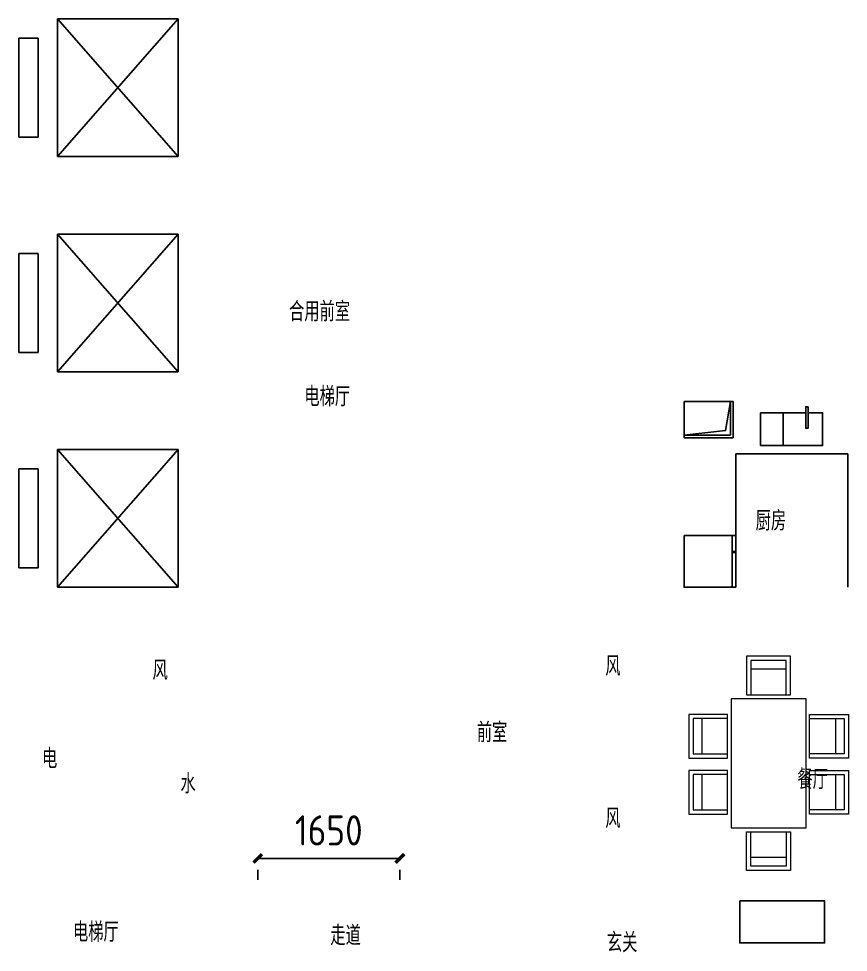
# Model space of a CAD drawing. Extents: x 72956 to 162056, y -6841 to 35159.
# Drawn here: x 93776 to 103407, y 15400 to 26238 of the extents above; entities that cross this region are included whole.
import ezdxf

# ---------------------------------------------------------------- set-up
doc = ezdxf.new("R2010")
doc.units = 0
doc.header["$LTSCALE"] = 1000
doc.header["$MEASUREMENT"] = 0
doc.layers.get('0').update_dxf_attribs({"linetype": 'CONTINUOUS'})
doc.layers.get('Defpoints').update_dxf_attribs({"linetype": 'CONTINUOUS'})
for name, color, linetype in [('-厨卫', 154, 'CONTINUOUS'), ('-文字', 7, 'CONTINUOUS'), ('-管井', 228, 'CONTINUOUS'), ('PUB_DIM', 3, 'CONTINUOUS'), ('STAIR', 43, 'CONTINUOUS')]:
    doc.layers.add(name, color=color, linetype=linetype)
doc.layers.add('-家具', color=44, linetype='CONTINUOUS', lineweight=9)
doc.layers.add('管井风井', color=2, linetype='CONTINUOUS', lineweight=15)
doc.styles.get("Standard").update_dxf_attribs({"font": 'GBENOR', "bigfont": 'GBCBIG'})
doc.styles.add('样式 1', font='SIMHEI.TTF', dxfattribs={"width": 0.65, "height": 500})
doc.dimstyles.get("Standard").update_dxf_attribs({"dimscale": 100, "dimtxt": 3.5, "dimasz": 1, "dimexe": 2.5, "dimexo": 3, "dimgap": 1.5, "dimtad": 1, "dimdec": 0, "dimzin": 0, "dimdsep": 46, "dimtxsty": 'Standard', "dimblk": 'ARCHTICK', "dimcen": 0.09, "dimadec": 0, "dimazin": 0, "dimtfac": 1, "dimtdec": 0, "dimtix": 1, "dimtmove": 2, "dimatfit": 3, "dimfxl": 0, "dimtolj": 1, "dimtzin": 0, "dimarcsym": 0})

# ---------------------------------------------------------------- blocks, each defined once
blk = doc.blocks.new('A$C11250226')
at = {"layer": '-管井'}
for p, q in [((570, 420), (0, 420)), ((0, 420), (0, 0)), ((570, 390), (30, 390)), ((30, 390), (30, 0)), ((570, 0), (570, 420)), ((0, 0), (570, 0))]:
    blk.add_line(p, q, dxfattribs=at)
blk.add_lwpolyline([(30, 0), (89, 337), (570, 390)], dxfattribs=at)
blk = doc.blocks.new('A$C7EBA6A91')
at = {"layer": '-厨卫'}
for p, q in [((0, 380), (0, 0)), ((263, 380), (263, 0))]:
    blk.add_line(p, q, dxfattribs=at)
blk.add_lwpolyline([(551, 450), (525, 450), (525, 200), (551, 200)], close=True, dxfattribs=at)
for points in [[(0, 380), (525, 380)], [(551, 380), (720, 380), (720, 0), (0, 0)]]:
    blk.add_lwpolyline(points, dxfattribs=at)
blk = doc.blocks.new('bx')
at = {"layer": '-厨卫'}
for points in [[(224444, 72662), (224400, 72662), (224400, 72476), (224444, 72476)], [(224444, 72465), (224400, 72465), (224400, 72061), (224444, 72061)]]:
    blk.add_lwpolyline(points, dxfattribs=at)
blk.add_lwpolyline([(225000, 72662), (225000, 72061), (224444, 72061), (224444, 72662)], close=True, dxfattribs=at)
blk = doc.blocks.new('_ArchTick')
at = {"color": 0, "linetype": 'ByBlock', "const_width": 0.4}
blk.add_lwpolyline([(-0.5, -0.5), (0.5, 0.5)], dxfattribs=at)
blk = doc.blocks.new('*D90')
at = {"layer": '-厨卫', "color": 0, "lineweight": -2}
for p, q in [((96551, 16491), (98201, 16491)), ((96551, 16360), (96551, 16241)), ((98201, 16360), (98201, 16241))]:
    blk.add_line(p, q, dxfattribs=at)
at = {"layer": 'Defpoints', "color": 0}
for p in [(96551, 16660), (98201, 16660), (98201, 16491)]:
    blk.add_point(p, dxfattribs=at)
at = {"layer": '-厨卫', "color": 0, "lineweight": -2, "xscale": 100, "yscale": 100, "zscale": 100, "rotation": 180}
blk.add_blockref('_ArchTick', (96551, 16491), dxfattribs=at)
at = {"layer": '-厨卫', "color": 0, "lineweight": -2, "xscale": 100, "yscale": 100, "zscale": 100}
blk.add_blockref('_ArchTick', (98201, 16491), dxfattribs=at)
at = {"layer": '-厨卫', "color": 0, "insert": (97376, 16816), "char_height": 350, "attachment_point": 5}
blk.add_mtext('\\A1;1650', dxfattribs=at)
blk = doc.blocks.new('1i')
at = {"layer": '-家具'}
for p, q in [((168592, 42971), (168592, 42521)), ((169102, 42971), (168592, 42971)), ((168642, 42921), (168642, 42521)), ((169052, 42921), (168642, 42921)), ((169052, 42521), (169052, 42921)), ((169102, 42521), (169102, 42971)), ((169052, 42821), (168642, 42821)), ((168592, 42521), (169102, 42521)), ((168371, 42295), (167921, 42295)), ((167921, 42295), (167921, 41785)), ((168371, 41785), (168371, 42295)), ((169324, 42295), (169774, 42295)), ((169324, 41785), (169324, 42295)), ((169774, 42295), (169774, 41785)), ((168371, 42245), (167971, 42245)), ((167971, 42245), (167971, 41835)), ((168071, 42245), (168071, 41835)), ((169324, 42245), (169724, 42245)), ((169624, 42245), (169624, 41835)), ((169724, 42245), (169724, 41835)), ((167971, 41835), (168371, 41835)), ((169724, 41835), (169324, 41835)), ((167921, 41785), (168371, 41785)), ((169774, 41785), (169324, 41785)), ((168371, 41645), (167921, 41645)), ((167921, 41645), (167921, 41135)), ((168371, 41135), (168371, 41645)), ((169324, 41645), (169774, 41645)), ((169324, 41135), (169324, 41645)), ((169774, 41645), (169774, 41135)), ((168371, 41595), (167971, 41595)), ((167971, 41595), (167971, 41185)), ((168071, 41595), (168071, 41185)), ((169324, 41595), (169724, 41595)), ((169624, 41595), (169624, 41185)), ((169724, 41595), (169724, 41185)), ((167971, 41185), (168371, 41185)), ((169724, 41185), (169324, 41185)), ((167921, 41135), (168371, 41135)), ((169774, 41135), (169324, 41135)), ((168592, 40482), (168592, 40932)), ((168592, 40932), (169102, 40932)), ((168642, 40532), (168642, 40932)), ((169052, 40932), (169052, 40532)), ((169102, 40932), (169102, 40482)), ((169052, 40632), (168642, 40632)), ((169102, 40482), (168592, 40482)), ((169052, 40532), (168642, 40532))]:
    blk.add_line(p, q, dxfattribs=at)
blk.add_lwpolyline([(169282, 42477), (168412, 42477), (168412, 40977), (169282, 40977)], close=True, dxfattribs=at)
blk = doc.blocks.new('A-6家具3')
at = {"layer": '-家具'}
blk.add_blockref('1i', (-66366, -516), dxfattribs=at)

msp = doc.modelspace()

# ---------------------------------------------------------------- linework, layer by layer
at = {"layer": '-厨卫'}
for p, q in [((102100.748, 19638.456), (102100.748, 21188.456)), ((102100.748, 21188.456), (103400.748, 21188.456)), ((103400.748, 21188.456), (103400.748, 19638.456))]:
    msp.add_line(p, q, dxfattribs=at)
at = {"layer": '-文字'}
msp.add_lwpolyline([(102147.413, 15997.063), (103131.905, 15997.063), (103131.905, 15508.983), (102147.413, 15508.983)], close=True, dxfattribs=at)
at = {"layer": 'PUB_DIM'}
for points in [[(100550.748, 25258.488, 0, 0, 0), (100550.748, 23738.488, 80, 0, 0), (100550.748, 23438.488, 0, 0, 0)], [(99150.629, 25158.456, 0, 0, 0), (99150.629, 23638.456, 80, 0, 0), (99150.629, 23338.456, 0, 0, 0)], [(100550.748, 20838.488, 0, 0, 0), (100550.748, 22358.488, 80, 0, 0), (100550.748, 22658.488, 0, 0, 0)], [(99150.629, 20738.456, 0, 0, 0), (99150.629, 22258.456, 80, 0, 0), (99150.629, 22558.456, 0, 0, 0)]]:
    msp.add_lwpolyline(points, format="xyseb", dxfattribs=at)
at = {"layer": 'STAIR'}
for p, q in [((94225.748, 26238.456), (95625.748, 26238.456)), ((94225.748, 24638.456), (94225.748, 26238.456)), ((94225.748, 26238.456), (95625.748, 24638.456)), ((95625.748, 26238.456), (94225.748, 24638.456)), ((95625.748, 26238.456), (95625.748, 24638.456)), ((93775.748, 26013.456), (94000.748, 26013.456)), ((93775.748, 24863.456), (93775.748, 26013.456)), ((94000.748, 26013.456), (94000.748, 24863.456)), ((94000.748, 24863.456), (93775.748, 24863.456)), ((95625.748, 24638.456), (94225.748, 24638.456)), ((94225.748, 23738.456), (95625.748, 23738.456)), ((94225.748, 22138.456), (94225.748, 23738.456)), ((94225.748, 23738.456), (95625.748, 22138.456)), ((95625.748, 23738.456), (94225.748, 22138.456)), ((95625.748, 23738.456), (95625.748, 22138.456)), ((93775.748, 23513.456), (94000.748, 23513.456)), ((93775.748, 22363.456), (93775.748, 23513.456)), ((94000.748, 23513.456), (94000.748, 22363.456)), ((94000.748, 22363.456), (93775.748, 22363.456)), ((95625.748, 22138.456), (94225.748, 22138.456)), ((94225.748, 21238.456), (95625.748, 21238.456)), ((94225.748, 19638.456), (94225.748, 21238.456)), ((94225.748, 21238.456), (95625.748, 19638.456)), ((95625.748, 21238.456), (94225.748, 19638.456)), ((95625.748, 21238.456), (95625.748, 19638.456)), ((93775.748, 21013.456), (94000.748, 21013.456)), ((93775.748, 19863.456), (93775.748, 21013.456)), ((94000.748, 21013.456), (94000.748, 19863.456)), ((94000.748, 19863.456), (93775.748, 19863.456)), ((95625.748, 19638.456), (94225.748, 19638.456))]:
    msp.add_line(p, q, dxfattribs=at)

# ---------------------------------------------------------------- block references
at = {"layer": '-厨卫'}
for name, p in [('A$C7EBA6A91', (102388.323, 21283.594)), ('A-6家具3', (0, -23616.019))]:
    msp.add_blockref(name, p, dxfattribs=at)
at = {"layer": '-厨卫', "xscale": -1}
msp.add_blockref('bx', (326501.043, -52422.185), dxfattribs=at)
at = {"layer": '管井风井', "rotation": 180}
msp.add_blockref('A$C11250226', (102070.749, 21794.532), dxfattribs=at)

# ---------------------------------------------------------------- texts
at = {"layer": '-文字', "char_height": 200, "width": 1860.46542, "style": '样式 1'}
for s, insert, attachment_point in [('{\\fSimHei|b0|i0|c134|p2;合用前室}', (96914.223, 22945.904), 1), ('{\\fSimHei|b0|i0|c134|p2;电梯厅}', (97091.875, 21959.523), 1), ('{\\fSimHei|b0|i0|c134|p2;厨房}', (102331.655, 20517.953), 1), ('风', (95506.067, 18783.115), 3), ('风', (100585.746, 18831.002), 1), ('{\\fSimHei|b0|i0|c134|p2;前室}', (99093.871, 18060.807), 1), ('电', (94223.714, 17757.304), 3), ('水', (95831.336, 17466.135), 3), ('{\\fSimHei|b0|i0|c134|p2;餐厅}', (102816.408, 17516.94), 1), ('风', (100585.746, 17063.861), 1), ('{\\fSimHei|b0|i0|c134|p2;电梯厅}', (94405.922, 15743.592), 1), ('走道', (97748.257, 15703.571), 3), ('{\\fSimHei|b0|i0|c134|p2;玄关}', (100604.081, 15622.019), 1)]:
    msp.add_mtext(s, dxfattribs=dict(at, insert=insert, attachment_point=attachment_point))

# ---------------------------------------------------------------- dimensions: what is measured, and where the dimension line sits
at = {"layer": '-厨卫'}
dim = msp.add_linear_dim(base=(98200.748, 16491.328), p1=(96550.748, 16659.88), p2=(98200.748, 16659.88), dimstyle='Standard', dxfattribs=at)
dim.commit()
dim.dimension.update_dxf_attribs({"geometry": '*D90', "text_midpoint": (97375.748, 16816.328)})

doc.saveas('drawing.dxf')
